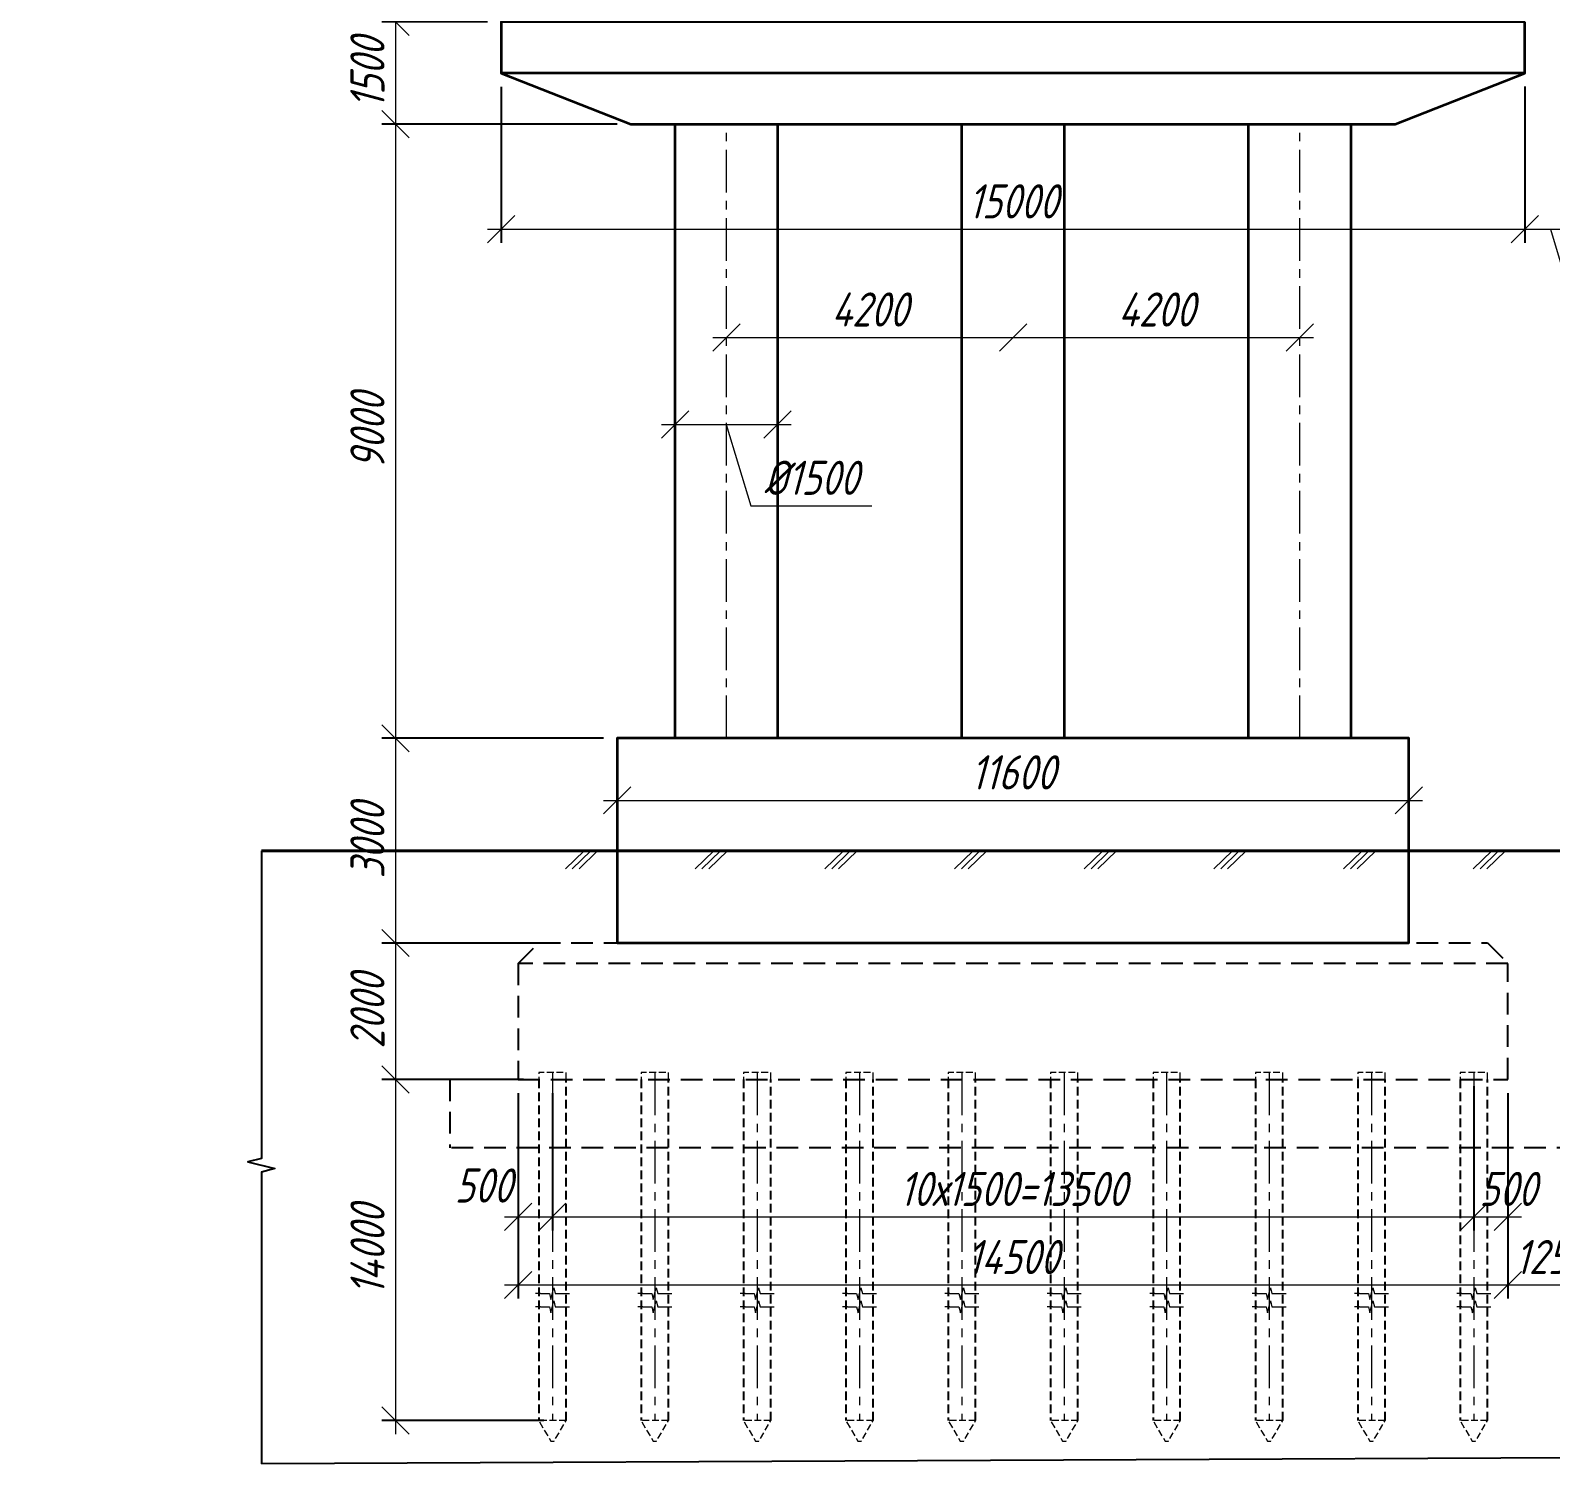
# Model space of a CAD drawing. Header units: millimetres. Extents: x 265754 to 14267433, y -6145605 to 2433772.
# Drawn here: x 7365738 to 7388010, y 17240 to 38347 of the extents above; entities that cross this region are included whole.
import ezdxf
from ezdxf import colors
from ezdxf.entities.mleader import LeaderData, LeaderLine
from ezdxf.math import Vec2, Vec3

# ---------------------------------------------------------------- set-up
doc = ezdxf.new("R2010")
doc.units = ezdxf.units.MM
for name, pattern in [('DASHED', [7, 5, -2, 0]), ('невидимая', [9.525, 6.35, -3.175]), ('осевая', [2, 1.25, -0.25, 0.25, -0.25])]:
    doc.linetypes.add(name, pattern=pattern)
for name, color, linetype, lineweight in [('01_Основные', 7, 'Continuous', 40), ('04_Невидимые', 3, 'Continuous', 13), ('1-Бетон', 106, 'Continuous', 35), ('ИС_Выноска', 3, 'Continuous', 18), ('ИС_Ось', 3, 'осевая', 18), ('ИС_Размер', 3, 'Continuous', 18), ('ИС_Тонкая', 3, 'Continuous', 18)]:
    doc.layers.add(name, color=color, linetype=linetype, lineweight=lineweight)
doc.layers.add('ИС_Невидимая', color=4, linetype='невидимая')
doc.styles.add('0', font='isocpeur.ttf', dxfattribs={"width": 0.8, "oblique": 15})
doc.dimstyles.new('М200', dxfattribs={"dimscale": 200, "dimtxt": 2.5, "dimasz": 2, "dimexe": 1, "dimexo": 1, "dimgap": 0.8, "dimtad": 1, "dimdec": 0, "dimzin": 0, "dimdsep": 46, "dimtxsty": '0', "dimblk": 'OBLIQUE', "dimcen": 0.09, "dimdle": 1, "dimclrd": 256, "dimclre": 256, "dimclrt": 256, "dimadec": 4, "dimazin": 0, "dimtfac": 1, "dimtdec": 0, "dimtmove": 1, "dimatfit": 2, "dimfxl": 1, "dimtolj": 1, "dimtzin": 0, "dimlwd": -1, "dimarcsym": 0})

# ---------------------------------------------------------------- blocks, each defined once
blk = doc.blocks.new('_OBLIQUE')
at = {"color": 0, "linetype": 'ByBlock', "lineweight": -2}
blk.add_line((0.5, 0.5), (-0.5, -0.5), dxfattribs=at)
blk = doc.blocks.new('*D1079')
at = {"layer": 'Defpoints', "color": 0, "linetype": 'Continuous', "transparency": 16777216}
for p in [(7375935, 33847), (7380135, 33847), (7380135, 33847)]:
    blk.add_point(p, dxfattribs=at)
at = {"layer": 'ИС_Размер', "transparency": 16777216}
blk.add_line((7375735, 33847), (7380335, 33847), dxfattribs=at)
at = {"layer": 'ИС_Размер', "linetype": 'Continuous', "transparency": 16777216, "xscale": 400, "yscale": 400, "zscale": 400, "rotation": 180}
blk.add_blockref('_OBLIQUE', (7375935, 33847), dxfattribs=at)
at = {"layer": 'ИС_Размер', "linetype": 'Continuous', "transparency": 16777216, "xscale": 400, "yscale": 400, "zscale": 400}
blk.add_blockref('_OBLIQUE', (7380135, 33847), dxfattribs=at)
at = {"layer": 'ИС_Размер', "linetype": 'Continuous', "transparency": 16777216, "insert": (7378035, 34257), "char_height": 500, "attachment_point": 5, "style": '0'}
blk.add_mtext('\\A1;4200', dxfattribs=at)
blk = doc.blocks.new('*D1034')
at = {"layer": 'Defpoints', "color": 0, "linetype": 'Continuous', "transparency": 16777216}
for p in [(7380135, 33847), (7384335, 33847), (7384335, 33847)]:
    blk.add_point(p, dxfattribs=at)
at = {"layer": 'ИС_Размер', "transparency": 16777216}
blk.add_line((7379935, 33847), (7384535, 33847), dxfattribs=at)
at = {"layer": 'ИС_Размер', "linetype": 'Continuous', "transparency": 16777216, "xscale": 400, "yscale": 400, "zscale": 400, "rotation": 180}
blk.add_blockref('_OBLIQUE', (7380135, 33847), dxfattribs=at)
at = {"layer": 'ИС_Размер', "linetype": 'Continuous', "transparency": 16777216, "xscale": 400, "yscale": 400, "zscale": 400}
blk.add_blockref('_OBLIQUE', (7384335, 33847), dxfattribs=at)
at = {"layer": 'ИС_Размер', "linetype": 'Continuous', "transparency": 16777216, "insert": (7382235, 34257), "char_height": 500, "attachment_point": 5, "style": '0'}
blk.add_mtext('\\A1;4200', dxfattribs=at)
blk = doc.blocks.new('*D1035')
at = {"layer": 'Defpoints', "color": 0, "linetype": 'Continuous', "transparency": 16777216}
for p in [(7385935, 27063), (7385935, 27063), (7374335, 25940)]:
    blk.add_point(p, dxfattribs=at)
at = {"layer": 'ИС_Размер', "lineweight": -2, "transparency": 16777216}
blk.add_line((7374335, 26140), (7374335, 27263), dxfattribs=at)
at = {"layer": 'ИС_Размер', "transparency": 16777216}
blk.add_line((7374135, 27063), (7386135, 27063), dxfattribs=at)
at = {"layer": 'ИС_Размер', "linetype": 'Continuous', "transparency": 16777216, "xscale": 400, "yscale": 400, "zscale": 400, "rotation": 180}
blk.add_blockref('_OBLIQUE', (7374335, 27063), dxfattribs=at)
at = {"layer": 'ИС_Размер', "linetype": 'Continuous', "transparency": 16777216, "xscale": 400, "yscale": 400, "zscale": 400}
blk.add_blockref('_OBLIQUE', (7385935, 27063), dxfattribs=at)
at = {"layer": 'ИС_Размер', "linetype": 'Continuous', "transparency": 16777216, "insert": (7380135, 27473), "char_height": 500, "attachment_point": 5, "style": '0'}
blk.add_mtext('\\A1;11600', dxfattribs=at)
blk = doc.blocks.new('*D1149')
at = {"layer": 'Defpoints', "color": 0, "linetype": 'Continuous', "transparency": 16777216}
for p in [(7372635, 37722, 5778), (7387635, 37726, 5778), (7387635, 35432)]:
    blk.add_point(p, dxfattribs=at)
at = {"layer": 'ИС_Размер', "lineweight": -2, "transparency": 16777216}
for p, q in [((7372635, 37522), (7372635, 35232)), ((7387635, 37526), (7387635, 35232))]:
    blk.add_line(p, q, dxfattribs=at)
at = {"layer": 'ИС_Размер', "transparency": 16777216}
blk.add_line((7372435, 35432), (7387835, 35432), dxfattribs=at)
at = {"layer": 'ИС_Размер', "linetype": 'Continuous', "transparency": 16777216, "xscale": 400, "yscale": 400, "zscale": 400, "rotation": 180}
blk.add_blockref('_OBLIQUE', (7372635, 35432), dxfattribs=at)
at = {"layer": 'ИС_Размер', "linetype": 'Continuous', "transparency": 16777216, "xscale": 400, "yscale": 400, "zscale": 400}
blk.add_blockref('_OBLIQUE', (7387635, 35432), dxfattribs=at)
at = {"layer": 'ИС_Размер', "linetype": 'Continuous', "transparency": 16777216, "insert": (7380135, 35842), "char_height": 500, "attachment_point": 5, "style": '0'}
blk.add_mtext('\\A1;15000', dxfattribs=at)
blk = doc.blocks.new('*D1080')
at = {"layer": 'Defpoints', "color": 0, "linetype": 'Continuous', "transparency": 16777216}
for p in [(7375184, 32761, 5778), (7376684, 32761, 5778), (7376684, 32570)]:
    blk.add_point(p, dxfattribs=at)
at = {"layer": 'ИС_Размер', "transparency": 16777216}
for p, q in [((7374984, 32570), (7376884, 32570)), ((7375934, 32570), (7376291, 31380)), ((7376291, 31380), (7378065, 31380))]:
    blk.add_line(p, q, dxfattribs=at)
at = {"layer": 'ИС_Размер', "lineweight": -2, "transparency": 16777216}
for p, q in [((7375184, 32561), (7375184, 32370)), ((7376684, 32561), (7376684, 32370))]:
    blk.add_line(p, q, dxfattribs=at)
at = {"layer": 'ИС_Размер', "linetype": 'Continuous', "transparency": 16777216, "xscale": 400, "yscale": 400, "zscale": 400, "rotation": 180}
blk.add_blockref('_OBLIQUE', (7375184, 32570), dxfattribs=at)
at = {"layer": 'ИС_Размер', "linetype": 'Continuous', "transparency": 16777216, "xscale": 400, "yscale": 400, "zscale": 400}
blk.add_blockref('_OBLIQUE', (7376684, 32570), dxfattribs=at)
at = {"layer": 'ИС_Размер', "linetype": 'Continuous', "transparency": 16777216, "insert": (7377178, 31790), "char_height": 500, "attachment_point": 5, "style": '0'}
blk.add_mtext('\\A1;%%C1500', dxfattribs=at)
blk = doc.blocks.new('*D1152')
at = {"layer": 'Defpoints', "color": 0, "linetype": 'Continuous', "transparency": 16777216}
for p in [(7373460, 24972, 5778), (7371086, 22972), (7373161, 22972, 5778)]:
    blk.add_point(p, dxfattribs=at)
at = {"layer": 'ИС_Размер', "transparency": 16777216}
blk.add_line((7371086, 25172), (7371086, 22772), dxfattribs=at)
at = {"layer": 'ИС_Размер', "lineweight": -2, "transparency": 16777216}
for p, q in [((7373260, 24972), (7370886, 24972)), ((7372961, 22972), (7370886, 22972))]:
    blk.add_line(p, q, dxfattribs=at)
at = {"layer": 'ИС_Размер', "linetype": 'Continuous', "transparency": 16777216, "xscale": 400, "yscale": 400, "zscale": 400}
for p, rotation in [((7371086, 24972), 90), ((7371086, 22972), 270)]:
    blk.add_blockref('_OBLIQUE', p, dxfattribs=dict(at, rotation=rotation))
at = {"layer": 'ИС_Размер', "linetype": 'Continuous', "transparency": 16777216, "insert": (7370676, 23972), "char_height": 500, "attachment_point": 5, "rotation": 90, "style": '0'}
blk.add_mtext('\\A1;2000', dxfattribs=at)
blk = doc.blocks.new('*D1153')
at = {"layer": 'Defpoints', "color": 0, "linetype": 'Continuous', "transparency": 16777216}
for p in [(7388384, 38222, 5778), (7387635, 37722, 5778), (7388384, 35432)]:
    blk.add_point(p, dxfattribs=at)
at = {"layer": 'ИС_Размер', "lineweight": -2, "transparency": 16777216}
for p, q in [((7388384, 38022), (7388384, 35232)), ((7387635, 37522), (7387635, 35232))]:
    blk.add_line(p, q, dxfattribs=at)
at = {"layer": 'ИС_Размер', "transparency": 16777216}
for p, q in [((7387435, 35432), (7388584, 35432)), ((7388009, 35432), (7388366, 34242)), ((7388366, 34242), (7389580, 34242))]:
    blk.add_line(p, q, dxfattribs=at)
at = {"layer": 'ИС_Размер', "linetype": 'Continuous', "transparency": 16777216, "xscale": 400, "yscale": 400, "zscale": 400, "rotation": 180}
blk.add_blockref('_OBLIQUE', (7387635, 35432), dxfattribs=at)
at = {"layer": 'ИС_Размер', "linetype": 'Continuous', "transparency": 16777216, "xscale": 400, "yscale": 400, "zscale": 400}
blk.add_blockref('_OBLIQUE', (7388384, 35432), dxfattribs=at)
at = {"layer": 'ИС_Размер', "linetype": 'Continuous', "transparency": 16777216, "insert": (7388973, 34652), "char_height": 500, "attachment_point": 5, "style": '0'}
blk.add_mtext('\\A1;750', dxfattribs=at)
blk = doc.blocks.new('*D1154')
at = {"layer": 'Defpoints', "color": 0, "linetype": 'Continuous', "transparency": 16777216}
for p in [(7372635, 38472, 5778), (7371086, 36972), (7374535, 36972, 5778)]:
    blk.add_point(p, dxfattribs=at)
at = {"layer": 'ИС_Размер', "transparency": 16777216}
blk.add_line((7371086, 38672), (7371086, 36772), dxfattribs=at)
at = {"layer": 'ИС_Размер', "lineweight": -2, "transparency": 16777216}
for p, q in [((7372435, 38472), (7370886, 38472)), ((7374335, 36972), (7370886, 36972))]:
    blk.add_line(p, q, dxfattribs=at)
at = {"layer": 'ИС_Размер', "linetype": 'Continuous', "transparency": 16777216, "xscale": 400, "yscale": 400, "zscale": 400}
for p, rotation in [((7371086, 38472), 90), ((7371086, 36972), 270)]:
    blk.add_blockref('_OBLIQUE', p, dxfattribs=dict(at, rotation=rotation))
at = {"layer": 'ИС_Размер', "linetype": 'Continuous', "transparency": 16777216, "insert": (7370676, 37722), "char_height": 500, "attachment_point": 5, "rotation": 90, "style": '0'}
blk.add_mtext('\\A1;1500', dxfattribs=at)
blk = doc.blocks.new('*D1155')
at = {"layer": 'Defpoints', "color": 0, "linetype": 'Continuous', "transparency": 16777216}
for p in [(7374535, 36972, 5778), (7371086, 27972), (7374335, 27972, 5778)]:
    blk.add_point(p, dxfattribs=at)
at = {"layer": 'ИС_Размер', "lineweight": -2, "transparency": 16777216}
for p, q in [((7374335, 36972), (7370886, 36972)), ((7374135, 27972), (7370886, 27972))]:
    blk.add_line(p, q, dxfattribs=at)
at = {"layer": 'ИС_Размер', "transparency": 16777216}
blk.add_line((7371086, 37172), (7371086, 27772), dxfattribs=at)
at = {"layer": 'ИС_Размер', "linetype": 'Continuous', "transparency": 16777216, "xscale": 400, "yscale": 400, "zscale": 400}
for p, rotation in [((7371086, 36972), 90), ((7371086, 27972), 270)]:
    blk.add_blockref('_OBLIQUE', p, dxfattribs=dict(at, rotation=rotation))
at = {"layer": 'ИС_Размер', "linetype": 'Continuous', "transparency": 16777216, "insert": (7370676, 32472), "char_height": 500, "attachment_point": 5, "rotation": 90, "style": '0'}
blk.add_mtext('\\A1;9000', dxfattribs=at)
blk = doc.blocks.new('*D1156')
at = {"layer": 'Defpoints', "color": 0, "linetype": 'Continuous', "transparency": 16777216}
for p in [(7374335, 27972, 5778), (7371086, 24972), (7373460, 24972, 5778)]:
    blk.add_point(p, dxfattribs=at)
at = {"layer": 'ИС_Размер', "transparency": 16777216}
blk.add_line((7371086, 28172), (7371086, 24772), dxfattribs=at)
at = {"layer": 'ИС_Размер', "lineweight": -2, "transparency": 16777216}
for p, q in [((7374135, 27972), (7370886, 27972)), ((7373260, 24972), (7370886, 24972))]:
    blk.add_line(p, q, dxfattribs=at)
at = {"layer": 'ИС_Размер', "linetype": 'Continuous', "transparency": 16777216, "xscale": 400, "yscale": 400, "zscale": 400}
for p, rotation in [((7371086, 27972), 90), ((7371086, 24972), 270)]:
    blk.add_blockref('_OBLIQUE', p, dxfattribs=dict(at, rotation=rotation))
at = {"layer": 'ИС_Размер', "linetype": 'Continuous', "transparency": 16777216, "insert": (7370676, 26472), "char_height": 500, "attachment_point": 5, "rotation": 90, "style": '0'}
blk.add_mtext('\\A1;3000', dxfattribs=at)
blk = doc.blocks.new('земля')
at = {"layer": '04_Невидимые', "ltscale": 1000}
for points in [[(-536, -536), (0, 0)], [(-336, -536), (200, 0)], [(-136, -536), (400, 0)]]:
    blk.add_lwpolyline(points, dxfattribs=at)
blk = doc.blocks.new('*U943')
at = {"layer": '04_Невидимые', "xscale": 0.5000000000000201, "yscale": 0.5000000000000201, "zscale": 0.5000000000000201, "rotation": 359.2773730583461}
blk.add_blockref('земля', (36, 134), dxfattribs=at)
blk = doc.blocks.new('*U944')
at = {"color": 0, "linetype": 'ByBlock', "lineweight": -2, "transparency": 16777216}
for p in [(0, 0), (1900, 0), (3800, 0), (5700, 0), (7600, 0), (9500, 0), (11400, 0), (13300, 0)]:
    blk.add_blockref('*U943', p, dxfattribs=at)
blk = doc.blocks.new('*D1175')
at = {"layer": 'Defpoints', "color": 0, "linetype": 'Continuous', "transparency": 16777216}
for p in [(7371885, 22972, 5778), (7371087, 17972), (7373462, 17972, 5778)]:
    blk.add_point(p, dxfattribs=at)
at = {"layer": 'ИС_Размер', "transparency": 16777216}
blk.add_line((7371087, 23172), (7371087, 17772), dxfattribs=at)
at = {"layer": 'ИС_Размер', "lineweight": -2, "transparency": 16777216}
for p, q in [((7371685, 22972), (7370887, 22972)), ((7373262, 17972), (7370887, 17972))]:
    blk.add_line(p, q, dxfattribs=at)
at = {"layer": 'ИС_Размер', "linetype": 'Continuous', "transparency": 16777216, "xscale": 400, "yscale": 400, "zscale": 400}
for p, rotation in [((7371087, 22972), 90), ((7371087, 17972), 270)]:
    blk.add_blockref('_OBLIQUE', p, dxfattribs=dict(at, rotation=rotation))
at = {"layer": 'ИС_Размер', "linetype": 'Continuous', "transparency": 16777216, "insert": (7370677, 20472), "char_height": 500, "attachment_point": 5, "rotation": 90, "style": '0'}
blk.add_mtext('\\A1;14000', dxfattribs=at)
blk = doc.blocks.new('*D1202')
at = {"layer": 'Defpoints', "color": 0, "linetype": 'Continuous', "transparency": 16777216}
for p in [(7372885, 22972, 5778), (7387385, 22972, 5778), (7387385, 19960)]:
    blk.add_point(p, dxfattribs=at)
at = {"layer": 'ИС_Размер', "lineweight": -2, "transparency": 16777216}
for p, q in [((7372885, 22772), (7372885, 19760)), ((7387385, 22772), (7387385, 19760))]:
    blk.add_line(p, q, dxfattribs=at)
at = {"layer": 'ИС_Размер', "transparency": 16777216}
blk.add_line((7372685, 19960), (7387585, 19960), dxfattribs=at)
at = {"layer": 'ИС_Размер', "linetype": 'Continuous', "transparency": 16777216, "xscale": 400, "yscale": 400, "zscale": 400, "rotation": 180}
blk.add_blockref('_OBLIQUE', (7372885, 19960), dxfattribs=at)
at = {"layer": 'ИС_Размер', "linetype": 'Continuous', "transparency": 16777216, "xscale": 400, "yscale": 400, "zscale": 400}
blk.add_blockref('_OBLIQUE', (7387385, 19960), dxfattribs=at)
at = {"layer": 'ИС_Размер', "linetype": 'Continuous', "transparency": 16777216, "insert": (7380135, 20370), "char_height": 500, "attachment_point": 5, "style": '0'}
blk.add_mtext('\\A1;14500', dxfattribs=at)
blk = doc.blocks.new('*D1203')
at = {"layer": 'Defpoints', "color": 0, "linetype": 'Continuous', "transparency": 16777216}
for p in [(7372885, 22972), (7373385, 22972), (7373385, 20958)]:
    blk.add_point(p, dxfattribs=at)
at = {"layer": 'ИС_Размер', "lineweight": -2, "transparency": 16777216}
for p, q in [((7372885, 22772), (7372885, 20758)), ((7373385, 22772), (7373385, 20758))]:
    blk.add_line(p, q, dxfattribs=at)
at = {"layer": 'ИС_Размер', "transparency": 16777216}
blk.add_line((7372685, 20958), (7373585, 20958), dxfattribs=at)
at = {"layer": 'ИС_Размер', "linetype": 'Continuous', "transparency": 16777216, "xscale": 400, "yscale": 400, "zscale": 400, "rotation": 180}
blk.add_blockref('_OBLIQUE', (7372885, 20958), dxfattribs=at)
at = {"layer": 'ИС_Размер', "linetype": 'Continuous', "transparency": 16777216, "xscale": 400, "yscale": 400, "zscale": 400}
blk.add_blockref('_OBLIQUE', (7373385, 20958), dxfattribs=at)
at = {"layer": 'ИС_Размер', "linetype": 'Continuous', "transparency": 16777216, "insert": (7372374, 21418), "char_height": 500, "attachment_point": 5, "style": '0'}
blk.add_mtext('\\A1;500', dxfattribs=at)
blk = doc.blocks.new('*D1204')
at = {"layer": 'Defpoints', "color": 0, "linetype": 'Continuous', "transparency": 16777216}
for p in [(7373385, 22972), (7386885, 22972), (7386885, 20958)]:
    blk.add_point(p, dxfattribs=at)
at = {"layer": 'ИС_Размер', "lineweight": -2, "transparency": 16777216}
for p, q in [((7373385, 22772), (7373385, 20758)), ((7386885, 22772), (7386885, 20758))]:
    blk.add_line(p, q, dxfattribs=at)
at = {"layer": 'ИС_Размер', "transparency": 16777216}
blk.add_line((7373185, 20958), (7387085, 20958), dxfattribs=at)
at = {"layer": 'ИС_Размер', "linetype": 'Continuous', "transparency": 16777216, "xscale": 400, "yscale": 400, "zscale": 400, "rotation": 180}
blk.add_blockref('_OBLIQUE', (7373385, 20958), dxfattribs=at)
at = {"layer": 'ИС_Размер', "linetype": 'Continuous', "transparency": 16777216, "xscale": 400, "yscale": 400, "zscale": 400}
blk.add_blockref('_OBLIQUE', (7386885, 20958), dxfattribs=at)
at = {"layer": 'ИС_Размер', "linetype": 'Continuous', "transparency": 16777216, "insert": (7380135, 21368), "char_height": 500, "width": 2082.04, "attachment_point": 5, "style": '0'}
blk.add_mtext('\\A1;10х1500=13500', dxfattribs=at)
blk = doc.blocks.new('*D1205')
at = {"layer": 'Defpoints', "color": 0, "linetype": 'Continuous', "transparency": 16777216}
for p in [(7387385, 22972), (7388635, 22972), (7388635, 19960)]:
    blk.add_point(p, dxfattribs=at)
at = {"layer": 'ИС_Размер', "lineweight": -2, "transparency": 16777216}
for p, q in [((7387385, 22772), (7387385, 19760)), ((7388635, 22772), (7388635, 19760))]:
    blk.add_line(p, q, dxfattribs=at)
at = {"layer": 'ИС_Размер', "transparency": 16777216}
blk.add_line((7387185, 19960), (7388835, 19960), dxfattribs=at)
at = {"layer": 'ИС_Размер', "linetype": 'Continuous', "transparency": 16777216, "xscale": 400, "yscale": 400, "zscale": 400, "rotation": 180}
blk.add_blockref('_OBLIQUE', (7387385, 19960), dxfattribs=at)
at = {"layer": 'ИС_Размер', "linetype": 'Continuous', "transparency": 16777216, "xscale": 400, "yscale": 400, "zscale": 400}
blk.add_blockref('_OBLIQUE', (7388635, 19960), dxfattribs=at)
at = {"layer": 'ИС_Размер', "linetype": 'Continuous', "transparency": 16777216, "insert": (7388010, 20370), "char_height": 500, "attachment_point": 5, "style": '0'}
blk.add_mtext('\\A1;1250', dxfattribs=at)
blk = doc.blocks.new('*D1206')
at = {"layer": 'Defpoints', "color": 0, "linetype": 'Continuous', "transparency": 16777216}
for p in [(7386885, 23072, 5778), (7387385, 22972, 5778), (7387385, 20958)]:
    blk.add_point(p, dxfattribs=at)
at = {"layer": 'ИС_Размер', "lineweight": -2, "transparency": 16777216}
for p, q in [((7386885, 22872), (7386885, 20758)), ((7387385, 22772), (7387385, 20758))]:
    blk.add_line(p, q, dxfattribs=at)
at = {"layer": 'ИС_Размер', "transparency": 16777216}
blk.add_line((7386685, 20958), (7387585, 20958), dxfattribs=at)
at = {"layer": 'ИС_Размер', "linetype": 'Continuous', "transparency": 16777216, "xscale": 400, "yscale": 400, "zscale": 400, "rotation": 180}
blk.add_blockref('_OBLIQUE', (7386885, 20958), dxfattribs=at)
at = {"layer": 'ИС_Размер', "linetype": 'Continuous', "transparency": 16777216, "xscale": 400, "yscale": 400, "zscale": 400}
blk.add_blockref('_OBLIQUE', (7387385, 20958), dxfattribs=at)
at = {"layer": 'ИС_Размер', "linetype": 'Continuous', "transparency": 16777216, "insert": (7387385, 21368), "char_height": 500, "attachment_point": 5, "style": '0'}
blk.add_mtext('\\A1;500', dxfattribs=at)
blk = doc.blocks.new('*U945')
at = {"color": 0, "linetype": 'ByBlock', "lineweight": -2}
for p, q in [((5.36, 0), (0, 0)), ((14.21, 0), (8.86, 0)), ((14.21, 0), (17.21, 0)), ((0, 0), (-3, 0))]:
    blk.add_line(p, q, dxfattribs=at)
blk.add_lwpolyline([(8.86, 0), (7.98, -3.5), (6.23, 3.5), (5.36, 0)], dxfattribs=at)
blk = doc.blocks.new('*U946')
at = {"color": 0, "linetype": 'ByBlock', "lineweight": -2}
for p, q in [((5.36, 0), (0, 0)), ((14.21, 0), (8.86, 0)), ((14.21, 0), (17.21, 0)), ((0, 0), (-3, 0))]:
    blk.add_line(p, q, dxfattribs=at)
blk.add_lwpolyline([(8.86, 0), (7.98, -3.5), (6.23, 3.5), (5.36, 0)], dxfattribs=at)
blk = doc.blocks.new('*U1255')
at = {"layer": '04_Невидимые', "color": 4, "linetype": 'DASHED', "ltscale": 20, "flags": 128}
for points in [[(200, 2600), (200, 2700), (-200, 2700), (-200, 2600)], [(200, -2400), (-200, -2400), (-24, -2700), (26, -2700), (200, -2400)]]:
    blk.add_lwpolyline(points, dxfattribs=at)
at = {"layer": 'ИС_Невидимая', "ltscale": 20}
for points in [[(-200, 2600), (-200, -2400)], [(200, -2400), (200, 2600)]]:
    blk.add_lwpolyline(points, dxfattribs=at)
at = {"layer": 'ИС_Ось', "ltscale": 500, "flags": 128}
blk.add_lwpolyline([(0, 2700), (0, -2400)], dxfattribs=at)
at = {"layer": 'ИС_Тонкая', "xscale": -24.62300410485155, "yscale": 24.62300410485155, "zscale": 24.62300410485155}
for name, p in [('*U945', (175, -539)), ('*U946', (175, -732))]:
    blk.add_blockref(name, p, dxfattribs=at)
blk = doc.blocks.new('*U1256')
at = {"layer": '1-Бетон', "color": 0, "linetype": 'ByBlock', "lineweight": -2, "transparency": 16777216}
for p in [(0, 0), (1500, 0), (3000, 0), (4500, 0), (6000, 0), (7500, 0), (9000, 0), (10500, 0), (12000, 0), (13500, 0)]:
    blk.add_blockref('*U1255', p, dxfattribs=at)

msp = doc.modelspace()

# ---------------------------------------------------------------- linework, layer by layer
at = {"color": 0, "linetype": 'ByBlock', "lineweight": -2, "ltscale": 0.5, "elevation": 22652.4728}
for points in [[(7369122.9769, 26324.3926), (7369122.9842, 21813.1872), (7368925.3367, 21763.7753), (7369320.6317, 21664.9516), (7369122.9842, 21615.5397), (7369122.9842, 17338.3906)], [(7407494.5912, 17437.2144), (7390682.4486, 17437.2144), (7390633.0368, 17634.8619), (7390534.213, 17239.5669), (7390484.8011, 17437.2144), (7369122.9842, 17338.3906)]]:
    msp.add_lwpolyline(points, dxfattribs=at)
at = {"layer": '01_Основные', "elevation": 5778.159}
msp.add_lwpolyline([(7369122.9769, 26324.3926), (7407494.5912, 26324.3926)], dxfattribs=at)
at = {"layer": '1-Бетон', "elevation": 5778.159}
for points in [[(7387634.345, 38472.3113), (7372634.5229, 38472.3113), (7372634.7007, 37722.3113), (7374534.8785, 36972.3113), (7385734.7007, 36972.3113), (7387634.5229, 37722.3113)], [(7375184.5229, 36972.3113), (7376684.5229, 36972.3113), (7376684.5229, 27972.3113), (7375184.5229, 27972.3113)], [(7379384.5229, 36972.3113), (7380884.5229, 36972.3113), (7380884.5229, 27972.3113), (7379384.5229, 27972.3113)], [(7383584.5229, 36972.3113), (7385084.5229, 36972.3113), (7385084.5229, 27972.3113), (7383584.5229, 27972.3113)], [(7374334.8391, 24972.2458), (7385934.8391, 24972.2458), (7385934.5229, 27972.3113), (7374334.5229, 27972.3113)]]:
    msp.add_lwpolyline(points, close=True, dxfattribs=at)
msp.add_lwpolyline([(7387634.5229, 37722.3113), (7372634.7007, 37722.3113)], dxfattribs=at)
at = {"layer": 'ИС_Невидимая', "ltscale": 50, "elevation": 5778.159}
for points in [[(7387385.0169, 24672.3052), (7372885.0169, 24672.1902), (7373184.6613, 24972.1864), (7387085.0169, 24972.3052)], [(7372885.3725, 22972.2479), (7387385.3725, 22972.2479), (7387385.0169, 24672.2479), (7372885.0169, 24672.2479)]]:
    msp.add_lwpolyline(points, close=True, dxfattribs=at)
for points in [[(7372885.3725, 22972.2479), (7371885.3725, 22972.2479), (7371885.3725, 21972.2479)], [(7404135.1553, 21972.2479), (7371885.3725, 21972.2479)]]:
    msp.add_lwpolyline(points, dxfattribs=at)
at = {"layer": 'ИС_Ось', "ltscale": 500}
for p, q in [((7375934.5229, 27972.3113, 5778.159), (7375934.5229, 36972.3113, 5778.159)), ((7384334.5229, 27972.3113, 5778.159), (7384334.5229, 36972.3113, 5778.159))]:
    msp.add_line(p, q, dxfattribs=at)

# ---------------------------------------------------------------- block references
at = {"color": 1}
msp.add_blockref('*U944', (7373812.831, 26191.2739, 5778.159), dxfattribs=at)
at = {"layer": '1-Бетон'}
msp.add_blockref('*U1256', (7373385.2955, 20372.339, 5778.159), dxfattribs=at)

# ---------------------------------------------------------------- dimensions: what is measured, and where the dimension line sits
at = {"layer": 'ИС_Размер', "linetype": 'Continuous'}
for base, p1, p2, picture, middle in [((7371086.48, 36972.3113), (7372634.5229, 38472.3113, 5778.159), (7374534.8785, 36972.3113, 5778.159), '*D1154', (7370676.48, 37722.3113)), ((7371086.1243, 27972.3113), (7374534.8785, 36972.3113, 5778.159), (7374334.5229, 27972.3113, 5778.159), '*D1155', (7370676.1243, 32472.3113)), ((7371086.48, 24972.2439), (7374334.5229, 27972.3113, 5778.159), (7373459.9407, 24972.2439, 5778.159), '*D1156', (7370676.48, 26472.2776)), ((7371086.48, 22972.2477), (7373459.9407, 24972.2439, 5778.159), (7373160.652, 22972.2477, 5778.159), '*D1152', (7370676.48, 23972.2458))]:
    dim = msp.add_linear_dim(base=base, p1=p1, p2=p2, angle=90, dimstyle='М200', dxfattribs=at)
    dim.commit()
    dim.dimension.update_dxf_attribs({"geometry": picture, "text_midpoint": middle})
for base, p1, p2, picture, middle in [((7388384.2561, 35432.4809), (7387634.5229, 37722.3113, 5778.159), (7388384.2561, 38222.3113, 5778.159), '*D1153', (7388526.3895, 34652.4809)), ((7387634.522, 35432.4809), (7372634.7007, 37722.335, 5778.159), (7387634.522, 37725.8677, 5778.159), '*D1149', (7380134.6114, 35842.4809)), ((7380134.8785, 33846.9786, 5778.159), (7375934.5229, 33846.9786, 5778.159), (7380134.8785, 33846.9786, 5778.159), '*D1079', (7378034.7007, 34256.9786, 5778.159)), ((7384334.5229, 33846.9786, 5778.159), (7380134.8785, 33846.9786, 5778.159), (7384334.5229, 33846.9786, 5778.159), '*D1034', (7382234.7007, 34256.9786, 5778.159)), ((7385934.6187, 27063.4313, 5778.159), (7374334.6597, 25939.6997, 5778.159), (7385934.6187, 27063.4313, 5778.159), '*D1035', (7380134.6392, 27473.4313, 5778.159)), ((7387385.3725, 19959.9838), (7372885.2342, 22972.2479, 5778.159), (7387385.3725, 22972.2479, 5778.159), '*D1202', (7380135.3033, 20369.9838))]:
    dim = msp.add_linear_dim(base=base, p1=p1, p2=p2, dimstyle='М200', dxfattribs=at)
    dim.commit()
    dim.dimension.update_dxf_attribs({"geometry": picture, "text_midpoint": middle})
for base, p1, p2, text, picture, middle in [((7376683.8785, 32570.0127), (7375183.8785, 32760.8228, 5778.159), (7376683.8785, 32760.8228, 5778.159), '%%C<>', '*D1080', (7376450.8785, 31790.0127)), ((7386885.3754, 20958.1478, 5778.159), (7373385.3754, 22972.2479, 5778.159), (7386885.3754, 22972.2479, 5778.159), '10х1500=<>', '*D1204', (7380135.3754, 21368.1478, 5778.159))]:
    dim = msp.add_linear_dim(base=base, p1=p1, p2=p2, text=text, dimstyle='М200', dxfattribs=at)
    dim.commit()
    dim.dimension.update_dxf_attribs({"geometry": picture, "text_midpoint": middle})
dim = msp.add_linear_dim(base=(7371086.9345, 17972.2478), p1=(7371885.3725, 22972.2479, 5778.159), p2=(7373461.5278, 17972.2478, 5778.159), angle=90, text='14000', dimstyle='М200', dxfattribs=at)
dim.commit()
dim.dimension.update_dxf_attribs({"geometry": '*D1175', "text_midpoint": (7370676.9345, 20472.2478)})
for base, p1, p2, picture, middle in [((7373385.3754, 20958.1478, 5778.159), (7372885.3725, 22972.2479, 5778.159), (7373385.3754, 22972.2479, 5778.159), '*D1203', (7372373.8455, 21008.0237, 5778.159)), ((7387385.3725, 20957.9918), (7386885.3725, 23072.2769, 5778.159), (7387385.3725, 22972.2479, 5778.159), '*D1206', (7387385.3725, 20957.9918)), ((7388634.9674, 19959.9838, 5778.159), (7387385.3725, 22972.3538, 5778.159), (7388634.9674, 22972.2479, 5778.159), '*D1205', (7388010.17, 19959.9838, 5778.159))]:
    dim = msp.add_linear_dim(base=base, p1=p1, p2=p2, dimstyle='М200', dxfattribs=at)
    dim.commit()
    dim.dimension.update_dxf_attribs({"geometry": picture, "text_midpoint": middle, "dimtype": 160})

# ---------------------------------------------------------------- leaders
at = {"layer": 'ИС_Выноска', "ltscale": 0.5}
ml = msp.add_multileader_mtext('Standard', dxfattribs=at)
ml.set_content('\\A1;Асфальтобетон ЩМА-16 по ГОСТ 58406.1 на ПБВ60 по ГОСТ 52056-2003                            -50мм\\PАсфальтобетон А22 Нт по ГОСТ 58406.2-2020 на БНД 50/70 по ГОСТ 33133-2020               -60мм\\PГидроизоляция Техноэластмост Б             -5 мм\\PВыравнивающий слой                      -min 30 мм', color=256, style='0')
ml.set_leader_properties(color=256, linetype='ByLayer', lineweight=-1)
ml.build(insert=Vec2(0, 0))
ml.multileader.update_dxf_attribs({"text_left_attachment_type": 6, "text_right_attachment_type": 6, "dogleg_length": 0.36, "arrow_head_size": 450, "scale": 75})
ctx = ml.context
ctx.base_point, ctx.scale, ctx.char_height, ctx.arrow_head_size, ctx.landing_gap_size, ctx.plane_origin, ctx.plane_x_axis, ctx.plane_y_axis = Vec3(7167638.1646, 44442.7952), 75, 500, 450, 18, Vec3(7167058.0572, 73468.2411), Vec3(1, 0.0000000247), Vec3(-0.0000000247, 1)
ctx.left_attachment, ctx.right_attachment = 6, 6
notes = []
notes.append((ctx, [(0, (1, 1, 0), (7167566.1646, 44442.7952), (1, 0.0000000247), 72, [(0, [(7167566.1646, 33960.0928)], 0, [])])]))
ctx.mtext.insert, ctx.mtext.text_direction, ctx.mtext.rotation, ctx.mtext.width, ctx.mtext.flow_direction = Vec3(7167656.1646, 45092.7952), Vec3(1, 0.0000000247), 0.0000000247, 14306.378366, 5
for ctx, leaders in notes:
    for number, flags, end, landing, length, lines in leaders:
        leader = LeaderData()
        leader.index, (leader.has_last_leader_line, leader.has_dogleg_vector, leader.attachment_direction) = number, flags
        leader.last_leader_point, leader.dogleg_vector, leader.dogleg_length = Vec3(end), Vec3(landing), length
        for number, points, colour, breaks in lines:
            line = LeaderLine()
            line.index, line.vertices, line.color, line.breaks = number, Vec3.list(points), colors.encode_raw_color(colour), breaks
            leader.lines.append(line)
        ctx.leaders.append(leader)

doc.saveas('drawing.dxf')
